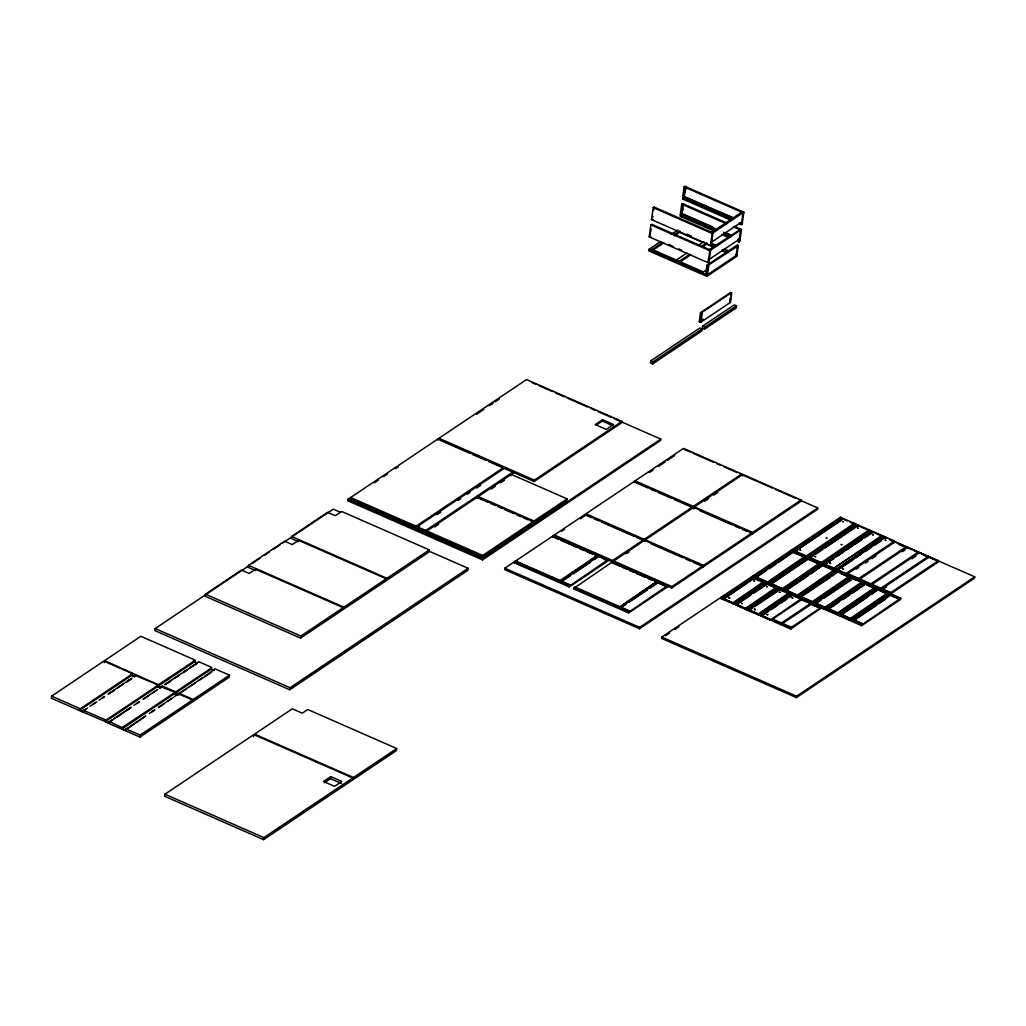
<?xml version="1.0" encoding="UTF-8"?>
<svg xmlns="http://www.w3.org/2000/svg" width="1026" height="1026" viewBox="0 0 1026 1026"><rect width="100%" height="100%" fill="white"/><g stroke="black" fill="none" stroke-linecap="round" stroke-linejoin="round"><path stroke-width="1.5" d="M173.869 693.037L177.113 695.064M173.676 693.101C183.936 696.474 172.099 694.243 175.305 691.639L161.954 685.868L162.518 686.945M130.379 674.928L134.624 676.788L131.636 675.031L132.136 673.518L103.844 661.103L51.582 696.141L51.3 698.193L82.362 711.826L85.235 709.825M82.362 711.826L87.633 707.978M104.293 662.668L104.575 660.616L140.857 636.287L194.902 660C191.567 662.616 203.571 664.694 193.003 661.347M108.153 722.779L82.58 711.916L83.773 711.634L83.119 710.197L105.627 719.854L105.127 721.368L108.153 722.779L130.366 707.889M112.296 720.239L108.333 723.215L124.8 730.435L145.756 716.084M140.216 735.026L125.557 728.819L126.211 730.243L125.018 730.538L139.946 737.078L140.216 735.026L192.49 699.988L178.114 693.679L174.125 696.885M249.536 565.288L155.17 628.553L154.888 630.618L289.73 689.767L467.83 570.353L468.113 568.301L428.535 550.936M164.955 794.201L164.673 796.266L263.592 839.653L352.495 780.055L352.777 777.99L253.858 734.603L164.955 794.201L263.874 837.601L352.777 777.99M205.456 594.195L205.174 596.26L300.567 638.095L342.902 609.713L343.184 607.661L255.538 569.212L249.177 573.47L241.443 570.071L205.456 594.195L300.849 636.043L343.184 607.661M192.49 699.988L192.208 702.04L139.946 737.078M229.491 675.172L193.209 699.501L192.939 701.553L229.208 677.237L229.491 675.172L214.985 668.849L204.687 676.39M386.251 578.779L343.915 607.174L343.633 609.226L385.968 580.844L386.251 578.779L298.604 540.343L292.243 544.588L284.51 541.202L248.523 565.326L248.241 567.378L255.577 570.597M253.576 736.655L253.858 734.603M429.317 549.91L386.969 578.292L386.699 580.357L429.035 551.962L429.317 549.91L341.671 511.461L335.31 515.719L327.576 512.333L291.589 536.457L291.307 538.509L298.643 541.728M263.592 839.653L263.874 837.601M289.73 689.767L290.012 687.715L468.113 568.301M300.567 638.095L300.849 636.043M488.645 461.546L534.136 481.502L621.73 422.776L621.923 421.404L526.53 379.556L347.865 499.367L347.686 500.739L482.528 559.888L660.629 440.475L660.808 439.102L613.907 418.531M324.408 782.735L330.487 778.657L330.77 776.592L341.825 781.44L334.514 786.339L323.472 781.491L330.77 776.592M353.508 777.503L353.226 779.555L396.434 750.583L396.716 748.531L307.749 709.505L302.272 713.173L292.32 708.812L254.589 734.116L353.508 777.503L396.716 748.531M416.056 526.197L350.623 497.495L350.43 498.867L415.863 527.569L416.056 526.197L503.651 467.471L438.217 438.769L438.025 440.141M513.372 471.742L513.18 473.114L425.598 531.84L416.966 528.057L417.159 526.684L425.777 530.468L513.372 471.742L504.754 467.959L415.863 527.569M425.598 531.84L425.777 530.468M438.756 439.654L438.948 438.282L534.328 480.13L621.923 421.404M477.282 498.405L477.462 497.033L533.289 521.529L533.097 522.888L482.515 556.81L426.701 532.327L426.88 530.955L482.695 555.438L533.289 521.529M478.013 497.918L478.193 496.546L534.007 521.028L567.083 498.867L511.269 474.384L511.076 475.756M482.515 556.81L482.695 555.438M482.528 559.888L482.707 558.516L660.808 439.102M503.458 468.844L503.651 467.471M741.542 475.333L741.721 473.961L683.483 448.4L504.818 568.212L504.625 569.584L639.467 628.733L817.568 509.319L817.76 507.96L798.703 499.598M608.341 559.465L607.802 560.452L598.966 556.567L599.056 555.887L608.341 559.465L608.149 560.837L569.238 586.923L514.526 562.928L514.719 561.555L559.696 580.793L515.155 561.26L515.065 561.94L545.242 575.176M515.065 561.94L515.591 560.965L560.132 580.498L597.286 555.592L552.745 536.059L552.655 536.739L558.4 539.266M534.136 481.502L534.328 480.13M530.968 521.144L533.828 522.401L534.007 521.028M552.655 536.739L553.194 535.764L598.171 555.002L553.63 535.469M567.083 498.867L566.891 500.239L533.828 522.401M560.927 582.063L569.776 585.949L569.866 585.256L561.03 581.383L560.491 582.358L559.26 581.088M559.17 581.78L559.696 580.793M515.501 561.645L560.042 581.191L560.132 580.498M560.491 582.358L561.03 581.383M561.466 581.088L561.376 581.768L570.212 585.654L607.456 560.055L598.62 556.182L561.466 581.088L570.302 584.961M569.238 586.923L569.866 585.256M621.551 608.649L629.13 611.983L629.22 611.291L620.371 607.418L619.845 608.392L618.524 607.815L619.05 606.828L574.073 587.59L573.88 588.962L628.592 612.958L667.503 586.872L667.682 585.5L658.41 581.922L658.307 582.601L667.157 586.487L667.682 585.5M587.347 593.656L574.419 587.975L574.509 587.295M574.855 587.68L612.099 562.094L656.64 581.627L619.396 607.225L574.419 587.975M585.038 515.642L585.23 514.283L643.482 539.83L643.289 541.202M596.247 425.136L602.339 421.07L602.519 419.698L613.574 424.546L606.276 429.432L595.221 424.584L602.519 419.698M597.286 555.592L560.042 581.191M553.091 536.444L597.632 555.989L597.735 555.297M598.171 555.002L597.632 555.989M598.62 556.182L594.541 559.529M599.492 555.592L598.966 556.567M708.53 260.347L708.992 262.117L708.12 262.707L649.202 236.865L650.843 224.874L651.728 224.284L709.299 249.549M716.982 245.753L710.89 243.098L711.351 244.881L710.479 245.471L651.561 219.628L653.203 207.637L654.088 207.047L711.672 232.299M649.843 235.095L650.035 233.723M650.676 231.902L651.1 228.862M653.665 210.086L654.088 207.047M660.693 241.508L648.83 249.459L648.65 250.831L706.888 276.379L737.181 256.064L737.373 254.704L707.081 275.006L706.888 276.379M603.57 559.08L607.366 560.735L607.456 560.055M662.681 242.38L652.138 249.446L651.946 250.819L663.809 242.867M612.099 562.094L612.009 562.774L612.599 560.529L643.482 539.83M612.791 562.876L612.971 561.504L657.512 581.037L657.422 581.729L612.445 562.479M650.766 360.895L650.484 362.947L652.69 363.922L701.81 330.988L702.092 328.923L699.886 327.961L650.766 360.895L652.972 361.857L702.092 328.923M634.171 482.707L634.35 481.348L692.601 506.895L692.409 508.268M618.524 607.815L619.05 606.828M619.396 607.225L656.64 581.627M652.69 363.922L652.972 361.857M619.845 608.392L620.371 607.418M620.82 607.123L620.717 607.802L629.566 611.688L666.81 586.09L657.974 582.217L620.82 607.123L629.656 610.996M680.725 214.396L681.379 214.678L680.738 216.46L680.289 214.678L680.905 213.023L681.572 213.305L682.829 204.174L683.483 204.469L681.803 213.895L716.417 229.08M681.572 213.305L680.469 213.318L681.726 204.174L682.598 203.584L727.139 223.129M683.085 197.146L683.752 197.441L683.111 199.211L682.649 197.441L683.278 195.774L683.932 196.069L685.188 186.924L685.855 187.219L685.227 191.785M683.932 196.069L682.829 196.069L684.085 186.937L684.958 186.347L743.876 212.19L742.234 224.181L740.695 224.476L742.183 221.616L711.3 242.316L711.121 243.688M680.738 216.46L681.379 214.678M681.136 213.6L682.829 204.174M683.111 199.211L683.752 197.441M683.496 196.364L685.188 186.924M681.777 209.586L680.956 215.575L680.084 216.165M684.547 189.335L684.958 186.347M714.583 231.299L681.405 216.755L681.61 215.268L716.661 230.157M731.371 220.385L683.765 199.506L683.97 198.018L733.449 219.243M733.205 218.166L684.162 196.646L685.855 187.219M674.351 235.8L679.61 232.274L679.802 230.901M681.405 216.755L682.046 214.973M682.867 209.035L681.803 213.895M683.765 199.506L684.406 197.723M628.592 612.958L629.22 611.291M679.032 262.694L679.212 261.322L689.754 254.256M692.601 506.895L644.213 539.343L644.02 540.715L636.736 537.521M644.392 541.69L644.585 540.317L702.823 565.865L702.643 567.237L671.761 587.936L645.559 576.432M645.123 541.189L645.316 539.83L703.554 565.377L751.955 532.93L693.704 507.383L693.525 508.755M639.467 628.733L639.66 627.361L817.76 507.96M656.986 582.024L657.512 581.037M657.974 582.217L657.871 582.896L665.451 586.218M658.846 581.627L658.307 582.601M731.474 292.666L701.617 312.686L700.36 321.818L699.257 321.818L700.514 312.686L730.807 292.372L731.051 295.706M705.76 274.429L707.004 265.285L737.296 244.983L737.963 245.265L736.27 254.704L736.937 254.987L738.181 245.855L737.527 245.56L737.104 248.613M699.924 322.113L701.617 312.686M708.107 265.285L706.414 274.712L708.107 265.285L738.181 245.855M708.12 262.707L709.761 250.716L741.503 229.426L734.321 226.284M710.479 245.471L712.121 233.479L743.876 212.19M708.94 259.565L708.273 259.27L709.376 259.27L710.633 250.126L708.863 249.844L740.413 229.439L739.387 239.161L738.72 238.866L739.823 238.866L708.94 259.565L709.197 260.642M700.36 321.818L701.027 322.113L702.284 312.968M708.774 265.58L707.517 274.712L706.863 274.429M666.81 586.09L667.157 586.487M702.656 326.101L702.374 328.153L704.593 329.128L736.193 307.928L736.476 305.876L734.27 304.902L702.656 326.101L704.875 327.063L736.476 305.876M791.11 551.565L791.303 550.192L793.367 551.013L841.859 517.886L840.422 517.258L661.757 637.056L661.565 638.428L796.407 697.577L974.508 578.177L974.7 576.804L889.439 539.484M704.593 329.128L704.875 327.063M671.761 587.936L671.953 586.564L702.823 565.865M741.721 473.961L693.332 506.408L693.14 507.78L674.21 499.47M694.243 508.255L694.435 506.895L752.686 532.443L801.075 499.995L742.837 474.448L612.419 561.902L603.673 558.067M729.986 300.58L730.409 297.527M738.104 241.136L737.861 239.943L737.668 241.431L738.758 241.431L739.823 238.866M740.464 223.886L740.233 222.693L740.028 224.181L741.131 224.181L741.336 222.693M741.503 229.426L739.861 241.418L738.989 242.008L738.322 241.713L738.964 239.943M730.64 298.758L729.781 302.093L730.448 302.388L731.692 293.256M738.989 242.008L739.631 240.238M741.349 224.771L741.99 222.988M741.747 221.911L742.991 212.78L742.106 211.895L711.236 232.594L712.993 232.889L711.749 242.021L710.646 242.021L711.3 242.316M693.178 562.274L703.374 566.75L703.554 565.377M753.097 577.394L722.137 598.774L720.701 598.145L720.791 597.465L722.227 598.094L753.097 577.394L751.66 576.766L751.045 578.433M732.641 603.634L732.744 602.942L723.458 599.364L723.548 598.671L754.431 577.971L763.267 581.857L762.639 583.525L732.641 603.634L721.034 598.543L721.137 597.85L731.474 602.39M722.137 598.774L722.227 598.094M742.644 475.808L742.837 474.448M732.295 603.237L763.267 581.857M733.41 603.724L764.37 582.345L765.717 583.653L734.847 604.352L733.41 603.724L745.351 609.213L777.08 587.911L778.516 588.539L747.556 609.931L746.21 608.61L747.646 609.252L778.516 588.539M734.847 604.352L765.806 582.973M735.283 604.058L745.004 608.816L736.168 604.942L736.258 604.25L767.14 583.55L775.977 587.436L775.348 589.091M751.955 532.93L751.763 534.302L703.374 566.75M749.583 532.532L752.494 533.815L752.686 532.443M745.004 608.816L775.977 587.436M745.351 609.213L745.453 608.521M746.453 609.688L746.556 609.008L758.163 614.099L758.06 614.779L746.453 609.688L747.172 609.213M747.556 609.931L747.646 609.252M752.212 577.651L752.391 576.279L754.264 576.612L752.827 575.984L754.174 577.292L754.264 576.612M752.738 576.663L753.276 575.689L754.713 576.317L791.867 551.411L790.418 550.782L791.764 552.091L791.867 551.411M758.163 614.099L748.877 610.508L748.967 609.829L779.85 589.129L788.686 593.002L788.071 594.67M766.986 582.435L755.944 577.587L756.034 576.894L793.188 551.988L804.243 556.836L766.55 582.73L766.653 582.037L755.598 577.189L755.059 578.177L753.828 576.907M754.431 577.971L723.458 599.364M753.174 576.368L754.61 576.997L754.713 576.317M755.059 578.177L755.598 577.189M757.714 614.394L788.686 593.002M791.238 594.118L760.266 615.51L758.919 614.189L760.356 614.818L791.238 594.118L789.789 593.49L758.06 614.779M810.912 603.237L802.063 599.364L770.77 620.358L758.83 614.882M764.37 582.345L763.447 584.204M760.266 615.51L760.356 614.818M760.702 615.215L770.436 619.973L761.587 616.087L761.677 615.408L792.559 594.708L801.396 598.581L800.78 600.248M751.571 577.446L766.024 583.704L766.653 582.037M775.951 586.846L781.479 589.27L781.568 588.591L770.513 583.743L769.987 584.717L768.654 584.14L769.192 583.153L767.756 582.524L767.653 583.217L768.192 582.229L769.628 582.858L806.782 557.952L805.346 557.323L766.024 583.704M768.654 584.14L769.192 583.153M768.102 582.922L769.538 583.55L769.628 582.858M769.987 584.717L770.513 583.743M770.859 584.127L808.103 558.529L819.158 563.389L819.069 564.069L808.013 559.221L770.859 584.127L781.915 588.975L819.158 563.389M770.436 619.973L801.396 598.581M770.77 620.358L770.872 619.678M812.425 602.852L812.515 602.159L813.862 603.48L812.425 602.852L814.298 603.185L851.542 577.587L850.105 576.958L781.491 622.962L772.655 619.088L772.027 620.743L780.863 624.629L812.015 603.724L821.198 607.995L790.815 628.989L781.979 625.116L782.594 623.449L791.444 627.322L820.851 607.597M776.464 589.578L777.08 587.911M779.85 589.129L779.311 590.104L776.554 588.898M781.568 588.591L780.94 590.245L820.261 563.864L821.698 564.492L784.454 590.091L783.107 588.783L784.544 589.411L821.698 564.492M782.043 590.732L782.235 589.36L784.108 589.706L782.671 589.065L782.582 589.758M785.339 590.963L796.394 595.811L796.484 595.131L785.441 590.283L784.903 591.258L783.672 590.001M784.108 589.706L783.582 590.681M784.454 590.091L784.544 589.411M784.903 591.258L785.441 590.283M790.764 551.167L790.866 550.487L792.739 550.821L792.2 551.796L790.328 551.462M780.863 624.629L781.491 622.962M834.087 569.93L796.83 595.529L785.775 590.681L823.032 565.082L834.087 569.93L833.984 570.61L835.549 568.968M792.2 551.796L792.303 551.116M793.188 551.988L778.503 562.466M793.367 551.013L841.859 517.886M804.923 557.618L805.115 556.246L804.589 557.233L793.534 552.386L793.624 551.693L806.192 556.156L806.09 556.836M793.534 552.386L794.06 551.398M801.075 499.995L800.896 501.368L752.494 533.815M853.619 524.979L854.235 523.311L843.192 518.463L795.137 551.308M789.789 593.49L789.263 594.464L792.021 595.683M792.559 594.708L789.417 597.427M790.815 628.989L791.444 627.322M795.868 596.799L796.484 595.131M796.971 597.286L797.151 595.914L835.19 570.418L836.626 571.046L799.369 596.645L797.497 596.298L798.933 596.927L797.6 595.619L797.497 596.298M797.933 596.003L798.036 595.324L799.472 595.952L836.626 571.046M810.373 601.467L800.703 597.222L800.793 596.529L837.947 571.623L849.002 576.471L811.322 602.365L811.412 601.672L800.357 596.824L799.831 597.812L798.497 597.222L799.036 596.247M804.243 556.836L804.589 557.233M799.369 596.645L799.472 595.952M799.831 597.812L800.357 596.824M806.038 558.106L806.218 556.733L808.296 557.567L856.787 524.427L855.351 523.799L805.782 557.028L807.129 558.349L807.654 557.362L807.129 558.349M805.756 556.451L854.235 523.311M769.538 583.55L806.782 557.952M809.963 558.542L807.295 556.643L810.053 557.849M801.114 599.094L811.258 603.634L801.973 600.043L802.063 599.364M802.319 600.441L801.973 600.043M808.013 559.221L808.103 558.529M808.296 557.567L856.787 524.427M819.851 564.172L820.03 562.799L819.505 563.774L808.45 558.926L808.539 558.247L821.108 562.697L820.954 564.646M808.45 558.926L808.988 557.952M868.535 531.519L869.163 529.865L858.108 525.017L809.617 558.144L812.695 556.079M796.407 697.577L796.599 696.205L974.7 576.804M810.809 603.929L811.412 601.672M811.156 604.314L811.258 603.634M819.505 607.738L811.925 604.404L812.015 603.724M812.259 604.801L811.925 604.404M812.861 602.557L812.951 601.864L814.387 602.493L851.542 577.587M817.709 605.173L824.032 607.943L824.122 607.251L815.272 603.378L814.747 604.352L813.426 603.775L813.951 602.788M814.298 603.185L814.387 602.493M814.747 604.352L815.272 603.378M821.608 565.185L820.261 563.864M820.172 564.557L870.266 530.352L871.702 530.981L823.211 564.108L821.146 563.287M820.672 562.992L869.163 529.865M815.721 603.083L815.619 603.763L824.468 607.649L861.712 582.05L852.875 578.177L815.721 603.083L824.558 606.956M825.019 565.146L822.211 563.184L824.545 564.685L873.023 531.558L881.873 535.431L881.244 537.098M822.044 564.89L822.583 563.915L822.044 564.89L820.608 564.262M823.032 565.082L810.989 573.778M823.211 564.108L871.702 530.981M833.048 569.712L823.378 565.467L823.468 564.787L890.555 593.733L890.017 594.708L890.837 592.553L938.354 560.696L929.505 556.823L880.257 589.86L880.885 588.193L928.402 556.336L919.565 552.463L870.317 585.5L870.946 583.832L918.462 551.975L907.407 547.127L858.159 580.165L858.788 578.497L906.304 546.64L895.249 541.792L846.437 574.534L846.181 573.457L894.582 541.01L885.733 537.137L837.254 570.264L853.529 559.35M823.378 565.467L823.904 564.492M813.515 603.083L812.079 602.454L811.887 603.827L823.493 608.918L824.122 607.251M826.571 609.059L825.225 607.738L826.661 608.367L826.135 609.341L827.456 609.931L827.995 608.944L836.831 612.83L836.741 613.51L874.421 587.629L865.585 583.743L828.431 608.662L828.328 609.341L837.178 613.215M825.135 608.418L825.661 607.443L827.097 608.072L864.251 583.166L862.815 582.537L823.493 608.918M826.135 609.341L826.661 608.367M825.571 608.136L827.007 608.764L827.097 608.072M839.678 519.028L839.858 517.655L847.232 520.964M827.456 609.931L827.995 608.944M839.794 518.925L840.422 517.258M881.873 535.431L833.381 568.571L882.976 535.918L884.412 536.547L835.921 569.687L884.412 536.547M834.766 570.712L834.92 568.763L840.217 571.084M836.523 571.726L835.19 570.418M835.087 571.097L836.062 569.828L835.869 571.2M843.192 518.463L842.654 519.451L839.896 518.233M836.972 571.431L837.498 570.456L836.972 571.431L835.536 570.802M837.947 571.623L832.548 575.868M838.293 572.021L838.819 571.033L838.293 572.021L849.348 576.869L849.874 575.881L849.695 577.253M826.225 608.662L824.789 608.033L824.596 609.406L836.203 614.497L836.831 612.83M845.655 617.434L849.451 619.088L849.541 618.409L840.704 614.523L840.166 615.51L838.845 614.92L839.371 613.946L837.498 613.612L837.306 614.972L848.912 620.063L888.234 593.682L889.67 594.31L852.426 619.909L850.554 619.576L851.99 620.204L850.644 618.883L850.554 619.576M837.934 613.317L837.844 613.997L875.524 588.116L876.961 588.744L839.717 614.33L876.961 588.744M838.845 614.92L839.371 613.946M840.166 615.51L840.704 614.523M887.823 593.99L888.003 592.618L887.041 593.887L887.131 593.208L878.294 589.322L841.038 614.92L867.586 597.119M847.104 575.317L847.732 573.649L858.788 578.497M855.351 523.799L854.812 524.773L857.569 525.992L824.571 548.115M840.615 573.521L848.912 577.163L849.002 576.471M851.452 578.279L850.105 576.958M850.015 577.651L850.977 576.368L850.798 577.741M858.018 525.697L858.108 525.017M851.888 577.984L852.414 576.997L851.888 577.984L850.451 577.356M852.875 578.177L855.299 579.959M853.209 578.561L853.747 577.587L853.209 578.561L862.058 582.447L862.584 581.46L862.404 582.832M848.912 620.063L849.541 618.409M849.451 619.088L887.131 593.208M850.99 619.281L851.08 618.601L852.516 619.229L889.67 594.31M853.311 620.781L862.161 624.667L862.25 623.975L853.414 620.102L852.875 621.076L851.554 620.499L852.08 619.524M852.426 619.909L852.516 619.229M852.875 621.076L853.414 620.102M899.84 598.774L862.597 624.372L853.747 620.499L891.004 594.9L899.84 598.774L899.751 599.466L900.713 598.196L891.876 594.31L891.35 595.285L898.917 598.62M859.352 579.959L859.891 578.985L870.946 583.832M861.712 582.05L862.058 582.447M864.251 583.166L864.161 583.845L862.815 582.537M870.176 531.032L870.266 530.352M862.725 583.217L863.687 581.947L863.507 583.319M864.597 583.563L865.123 582.576L864.597 583.563L863.161 582.922M865.585 583.743L861.507 587.103M865.918 584.14L866.457 583.166L865.918 584.14L874.768 588.013L875.293 587.039L875.114 588.411L836.203 614.497M872.934 532.237L873.023 531.558M851.644 619.819L850.208 619.178L850.015 620.55L861.622 625.642L862.25 623.975M871.42 585.974L872.049 584.32L880.885 588.193M866.752 584.987L874.332 588.308L874.421 587.629M876.871 589.424L875.524 588.116M875.434 588.796L876.409 587.526L876.217 588.898M882.976 535.918L882.45 536.906L885.207 538.111L885.733 537.137M877.307 589.129L877.846 588.154L877.307 589.129L875.871 588.501M871.561 594.452L878.294 589.322M878.628 589.719L879.167 588.732L878.628 589.719L887.477 593.592M881.372 590.348L881.988 588.68L890.837 592.553M893.954 542.677L894.582 541.01M895.159 542.472L895.249 541.792M889.58 595.003L888.234 593.682M888.926 594.464L889.119 593.105L888.144 594.375M890.901 595.58L891.004 594.9M891.35 595.285L891.876 594.31M897.917 543.69L906.202 547.32L906.304 546.64M906.548 547.717L906.202 547.32M911.46 549.628L907.407 547.127M900.713 598.196L900.533 599.556L861.622 625.642M907.651 548.205L907.317 547.807M914.217 550.834L918.36 552.655L918.462 551.975M918.706 553.052L918.36 552.655M923.259 554.81L919.565 552.463M919.809 553.54L919.476 553.142M928.402 556.336L928.658 557.413L923.605 555.194M929.505 556.823L929.761 557.9M938.354 560.696L938.598 561.773L890.209 594.221M173.907 692.896L174.766 692.306L161.274 686.894M754.661 609.97L755.328 609.944M179.024 694.91L178.704 693.178L193.209 699.501M652.831 216.178L653.062 216.768M684.162 196.646L733.641 217.871M651.561 219.628L652.446 219.038L653.331 219.91M682.444 198.929L683.316 198.339M649.202 236.865L650.086 236.275M650.74 236.57L650.971 237.16M671.222 234.441L677.814 230.029M674.531 234.428L678.481 231.786M676.339 260.065L686.881 252.999M698.744 245.047L704.003 241.52M701.617 246.317L706.876 242.777M680.353 261.81L690.883 254.743M702.746 246.804L706.696 244.15M252.191 563.505L260.168 558.157M264.157 555.489L269.479 551.924M273.455 549.256L280.111 544.793M282.766 543.01L333.27 509.152L340.594 512.372M374.323 482.848L378.299 480.181M383.57 476.68L387.559 473.999M395.536 468.651L398.216 466.843M476.603 414.299L479.27 412.516M479.899 412.067L483.874 409.4M489.184 405.847L493.173 403.18M495.212 401.82L499.2 399.152M707.376 269.299L703.426 271.941L652.138 249.446M79.797 709.12L132.059 674.082M51.582 696.141L79.874 708.556L79.643 710.261L131.905 675.223M83.337 710.672L85.953 708.928M89.865 706.298L95.097 702.797M99.009 700.168L104.242 696.667M108.153 694.038L130.366 679.135M92.853 704.477L96.777 701.848M101.997 698.334L104.614 696.59M108.538 693.961L113.758 690.46M117.682 687.83L122.902 684.329M126.826 681.7L132.059 678.186M111.372 692.306L113.989 690.549M127.044 681.79L130.969 679.161M699.257 321.818L703.22 319.176M105.55 720.419L157.812 685.381M161.146 687.253L158.248 685.958L158.03 684.97L194.825 660.577M701.027 322.113L730.448 302.388M105.396 721.56L157.658 686.522L160.377 688.074L156.119 686.214M158.389 686.035L194.658 661.719M109.089 721.971L111.706 720.226M114.309 718.469L131.302 707.081M133.906 705.324L139.138 701.822M143.063 699.193L156.119 690.434M164.673 684.714L186.694 669.94M189.284 668.208L197.056 662.988M136.907 703.503L139.51 701.758M143.435 699.129L148.655 695.615M152.579 692.999L157.812 689.485M165.032 684.637L171.509 680.302M174.099 678.558L179.294 675.082M183.179 672.479L196.133 663.796M117.528 716.738L121.44 714.109M126.673 710.608L130.584 707.978M167.854 682.995L170.444 681.264M176.921 676.916L179.512 675.185M183.398 672.581L187.283 669.978M192.465 666.502L196.351 663.886M416.966 528.057L419.621 526.274M436.884 514.706L440.859 512.038M458.109 500.47L460.764 498.7M467.407 494.25L470.062 492.467M476.692 488.017L480.668 485.349M124.851 730.102L121.94 728.806L121.722 727.819L174.497 692.704M175.228 692.217L211.51 667.888M122.081 728.883L174.343 693.845M175.074 693.358L211.356 669.029L214.075 670.594L211.33 669.388M125.775 729.294L145.371 716.161M149.296 713.532L154.516 710.018M158.44 707.401L171.509 698.629M180.063 692.896L202.084 678.135M152.284 711.698L154.9 709.954M158.812 707.324L164.045 703.823M167.956 701.194L173.189 697.68M180.435 692.832L186.912 688.484M189.502 686.753L194.902 683.367M198.569 680.674L211.741 672.081M434.678 526.966L438.679 524.286M491.236 489.056L495.199 486.388M500.496 482.848L504.459 480.181M514.526 562.928L517.13 561.184M561.773 531.263L564.441 529.48M580.383 518.784L584.371 516.116M649.291 472.576L653.203 469.946M658.435 466.432L665.451 461.764M667.593 460.302L674.749 455.518M562.697 580.883L570.661 575.548M573.316 573.765L590.566 562.197M626.386 553.758L628.951 552.039M704.708 501.239L708.633 498.61M713.865 495.109L717.79 492.48M622.051 606.917L626.027 604.25M628.682 602.467L647.265 590.014M649.907 588.231L656.55 583.781M665.553 635.761L669.542 633.08M674.864 629.515L678.853 626.848M721.034 598.543L721.753 598.055M746.633 581.396L750.622 578.728M755.944 575.163L761.279 571.559M754.61 576.997L791.764 552.091M755.944 577.587L766.55 570.469M769.205 568.686L775.848 564.236M796.458 550.423L841.333 520.336M753.943 590.578L757.842 587.962M807.295 556.643L808.385 556.874M737.912 603.775L750.955 595.029M753.559 593.272L767.038 584.243L767.32 582.819L768.756 583.448M777.503 577.24L781.389 574.624M795.663 565.057L798.254 563.325M815.337 554.309L821.941 549.885M748.877 610.508L751.93 608.469M754.533 606.725L778.016 590.976M822.211 563.184L823.314 563.428M814.464 568.994L818.363 566.39M826.789 560.735L830.739 558.093M785.775 590.681L808.334 575.548M826.302 563.505L834.215 558.195M836.857 556.425L843.462 552.001M846.104 550.231L852.696 545.806M855.338 544.036L861.943 539.612M864.572 537.842L872.498 532.532L871.164 531.955M759.176 615.267L759.881 614.792M761.587 616.087L768.551 611.419M771.154 609.675L777.682 605.302M780.286 603.557L786.814 599.184M834.92 568.763L836.023 568.994M856.171 557.58L861.442 554.04M865.405 551.385L870.689 547.846M874.652 545.191L881.244 540.766M802.024 596.337L829.893 577.651M856.261 569.173L858.877 567.416M865.418 563.043L868.034 561.286M871.959 558.657L875.883 556.028M813.182 602.955L815.785 601.223M816.952 602.878L820.928 600.21M823.583 598.427L851.452 579.741M902.418 551.706L905.035 549.949M829.79 605.93L833.676 603.314M827.007 608.764L864.161 583.845M828.328 609.341L838.947 602.224M842.923 599.556L849.566 595.106M852.221 593.323L858.852 588.886M911.96 558.798L915.885 556.169M848.977 607.148L851.58 605.417M883.976 588.591L886.592 586.834M856.505 616.203L860.391 613.599M874.665 604.032L877.256 602.3M890.555 593.733L878.731 589.027M853.747 620.499L876.307 605.366M878.961 603.596L885.605 599.146M122.376 727.767L109.166 721.406L109.449 723.035L108.371 722.868M158.62 684.919L104.575 660.616M684.085 186.937L684.752 187.219M685.406 187.514L741.67 212.19M682.649 197.441L683.303 197.723M683.97 198.018L731.576 218.897M740.887 222.988L741.554 223.283M739.348 222.911L742.234 224.181M683.547 198.916L684.201 199.211M681.726 204.174L682.38 204.469M683.047 204.764L726.318 223.745M733.539 226.9L739.31 229.439M683.675 214.229L712.531 226.887M725.51 232.581L731.282 235.121M723.625 232.248L730.845 235.403M723.881 233.325L731.089 236.48M680.289 214.678L680.943 214.973M681.61 215.268L716.225 230.452M723.445 233.62L730.653 236.775M738.528 240.238L739.195 240.52M695.32 221.885L699.629 223.771M681.187 216.165L681.841 216.46M721.791 234.467L729.011 237.634M653.203 207.637L712.121 233.479M724.266 248.946L728.64 250.87M736.052 254.115L736.706 254.41M710.569 244.393L714.968 246.33M722.291 249.536L728.152 252.114M686.945 234.172L691.268 236.07M711.351 244.881L709.582 244.586M679.61 232.274L703.054 242.559M705.991 243.842L713.314 247.061M722.112 250.908L726.498 252.845M650.843 224.874L709.761 250.716M668.721 244.457L673.043 246.355M678.814 248.882L681.7 250.152M708.325 261.835L708.992 262.117M707.004 265.285L707.671 265.58M648.83 249.459L707.081 275.006M700.514 312.686L701.181 312.981M531.84 382.531L536.226 384.455M539.163 385.738L552.36 391.522M555.284 392.817L564.082 396.677M567.006 397.96L587.526 406.963M590.463 408.245L594.862 410.169M597.786 411.464L610.983 417.249M684.38 449.452L690.242 452.017M693.178 453.3L713.698 462.303M716.623 463.585L721.022 465.522M723.958 466.804L737.143 472.588M740.079 473.884L772.322 488.017M775.258 489.312L795.766 498.315M850.003 522.183L886.759 538.227M891.517 540.882L894.044 541.997M930.685 558.067L936.995 560.837M899.648 544.691L903.791 546.499M602.339 421.07L613.394 425.918M693.332 506.408L635.081 480.848L634.902 482.22L648.009 487.978M793.47 550.334L792.034 549.705L792.277 550.782L797.805 553.206M794.791 550.911L805.846 555.759M809.719 557.464L820.762 562.312M824.635 564.005L833.471 567.878M837.344 569.584L846.181 573.457M793.816 550.718L797.895 552.514M811.438 558.452L814.208 559.67M847.63 574.329L858.685 579.177M859.788 579.664L870.843 584.512M871.946 585L880.795 588.886M881.898 589.36L890.735 593.246M834.831 569.443L839.178 571.354M650.92 489.248L655.281 491.172M658.192 492.442L671.299 498.187M700.078 510.82L732.115 524.863M735.026 526.146L739.387 528.057M742.298 529.339L746.672 531.25M793.624 551.693L804.679 556.541M805.782 557.028L807.218 557.657M808.539 558.247L819.594 563.094M820.697 563.569L822.134 564.21M823.468 564.787L834.523 569.635M835.626 570.123L837.062 570.751M838.383 571.328L874.857 587.334M875.96 587.821L877.397 588.449M891.44 594.605L900.277 598.479M792.636 551.501L793.97 552.091M807.565 558.054L808.886 558.631M822.48 564.595L823.814 565.172M837.408 571.136L838.729 571.726M852.324 577.689L853.658 578.266M865.033 583.268L866.367 583.845M877.743 588.834L879.077 589.424M890.453 594.413L891.786 594.99M805.256 558.003L806.692 558.644M824.314 566.378L832.599 570.007M878.192 590.014L885.771 593.336M892.171 596.132L898.481 598.915M756.034 576.894L767.089 581.742M770.949 583.448L782.004 588.296M785.878 589.988L796.933 594.836M800.793 596.529L811.848 601.39M828.431 608.662L837.267 612.535M838.37 613.022L839.807 613.651M841.14 614.228L849.977 618.114M853.85 619.807L862.686 623.693M842.308 615.472L849.887 618.793M755.162 577.484L766.204 582.332M770.077 584.038L781.132 588.886M784.993 590.578L796.048 595.426M797.151 595.914L798.587 596.542M799.921 597.119L810.976 601.967M814.836 603.673L823.686 607.546M827.546 609.239L836.395 613.125M837.498 613.612L838.935 614.241M840.256 614.818L849.105 618.704M852.965 620.397L861.814 624.27M759.65 579.69L765.178 582.114M770.423 584.422L773.181 585.641M801.639 598.12L809.937 601.762M827.892 609.636L830.419 610.739M832.945 611.855L835.472 612.958M440.218 440.295L469.575 453.171M472.511 454.454L485.708 460.251M768.307 584.794L800.049 598.709M751.135 577.741L753.892 578.959M763.844 583.319L766.602 584.525M813.528 605.353L821.108 608.674M644.213 539.343L585.961 513.782L585.769 515.155L591.592 517.72M594.516 518.989L598.876 520.913M601.787 522.183L633.824 536.239M650.946 543.754L682.983 557.798M685.894 559.08L690.267 560.991M772.552 619.768L781.402 623.641M782.505 624.129L791.341 628.015M723.548 598.671L732.397 602.557M733.5 603.044L734.937 603.673M736.258 604.25L745.107 608.136M748.967 609.829L757.816 613.702M761.677 615.408L770.526 619.281M772.116 620.063L780.966 623.936M782.068 624.424L790.905 628.31M479.437 498.546L488.03 502.317M490.89 503.574L495.186 505.459M498.046 506.716L502.342 508.588M505.202 509.845L513.795 513.616M516.655 514.872L520.939 516.758M523.811 518.015L528.095 519.9M612.599 560.529L554.361 534.982L554.168 536.354L558.542 538.265M671.953 586.564L613.702 561.017L613.522 562.389L619.345 564.941M599.056 555.887L607.892 559.76M612.535 561.799L657.076 581.332M658.41 581.922L667.246 585.795M561.453 539.548L570.187 543.37M573.098 544.652L593.49 553.591M596.401 554.874L600.761 556.785M622.256 566.224L626.63 568.135M629.541 569.417L642.648 575.163M561.273 540.522L577.087 547.461M579.959 548.718L584.269 550.603M587.141 551.873L591.451 553.758M613.445 563.402L619.191 565.929M622.064 567.186L626.373 569.084M629.246 570.341L633.555 572.226M636.428 573.496L645.059 577.279M647.932 578.536L652.241 580.421M574.945 587L619.486 606.546M560.594 581.678L569.43 585.551M574.073 587.59L618.614 607.123M619.935 607.713L628.784 611.586M548.115 576.445L552.424 578.331M555.297 579.587L559.606 581.486M590.219 594.913L594.529 596.799M597.401 598.068L601.711 599.953M608.905 603.108L613.215 604.994M616.087 606.263L618.96 607.52M347.865 499.367L482.707 558.516M504.818 568.212L639.66 627.361M661.757 637.056L796.599 696.205M291.589 536.457L386.969 578.292M248.523 565.326L343.915 607.174M155.17 628.553L290.012 687.715M130.507 674.172L134.881 676.083M156.734 685.676L161.108 687.587M174.317 694.192L177.062 695.397M330.487 778.657L341.543 783.505M79.643 710.261L82.401 711.48M211.215 668.952L211.664 667.362L198.287 661.526L198.621 662.321M157.517 686.445L157.966 684.855L135.599 675.634M826.328 538.009L827.123 538.15L826.366 537.97M841.256 544.562L842.038 544.703L841.282 544.511M842.641 521.567L843.423 521.708L842.667 521.516M857.556 528.108L858.339 528.249L857.582 528.069M872.485 534.661L873.267 534.803L872.485 534.661M885.194 540.227L885.977 540.369L885.22 540.189M728.845 597.85L729.627 597.966L728.845 597.85M741.554 603.416L742.337 603.596L741.657 603.339M754.264 608.995L755.046 609.162L754.302 608.957M766.973 614.574L767.769 614.689L766.973 614.574M800.088 550.077L800.87 550.218L800.139 550.026M815.016 556.618L815.798 556.759L815.054 556.579M829.931 563.159L830.714 563.3L829.983 563.12M842.641 568.737L843.423 568.879L842.641 568.737M753.905 581.037L754.661 581.203L754.02 580.96M766.614 586.615L767.371 586.782L766.653 586.564M779.324 592.182L780.081 592.361L779.324 592.182M792.034 597.76L792.803 597.927L792.034 597.76"/></g></svg>
